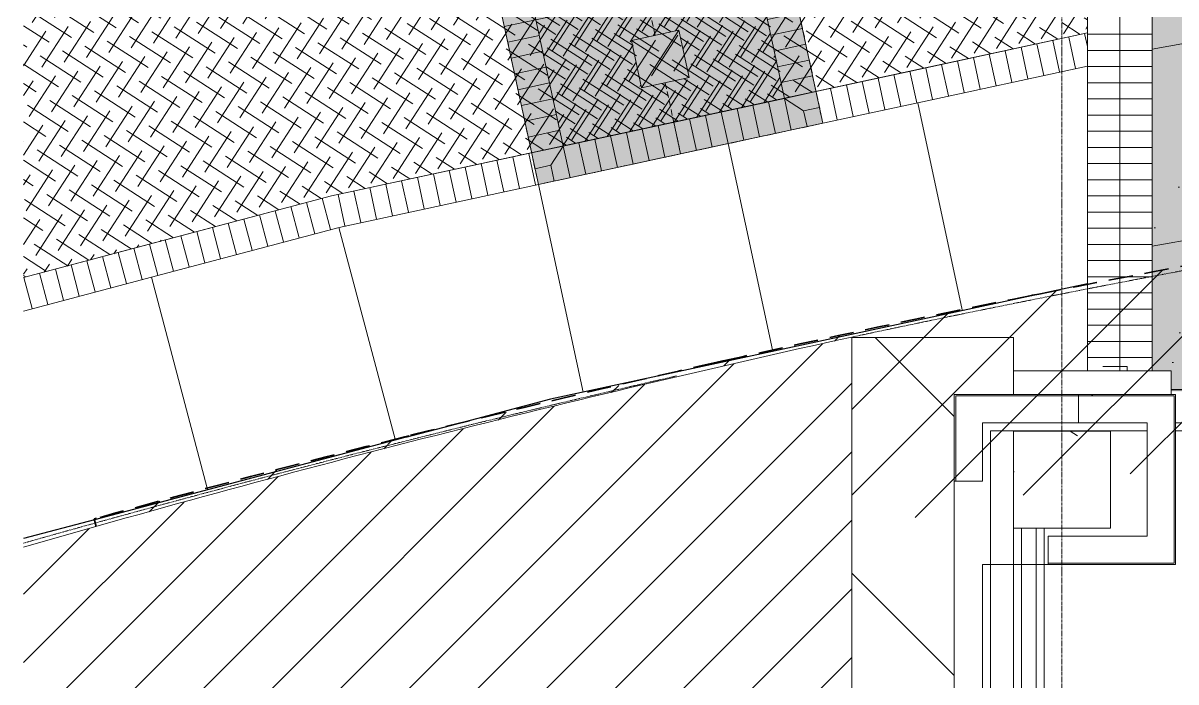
# Model space of a CAD drawing. Header units: inches. Extents: x 3268 to 7018, y 976 to 6708.
# Drawn here: x 3793.5 to 4078.7, y 5333.1 to 5496.2 of the extents above; entities that cross this region are included whole.
import ezdxf

# ---------------------------------------------------------------- set-up
doc = ezdxf.new("R2010")
doc.units = ezdxf.units.IN
doc.header["$MEASUREMENT"] = 0
for name, pattern in [('Double Dash 3_8_', [0.9999999999999999, 0.3749999999999999, -0.125, 0.125, -0.125, 0.125, -0.125]), ('Grid Line 1_2_', [0.8749999999999999, 0.4999999999999999, -0.125, 0.125, -0.125]), ('IMPORT-DASHED _2_', [8.999999999999996, 5.999999999999998, -2.999999999999999]), ('IMPORT-DASHED4', [2.25, 1.5, -0.7499999999999998])]:
    doc.linetypes.add(name, pattern=pattern)
for name, color, linetype, lineweight in [('A-DETL', 90, 'Continuous', 9), ('A-DETL-GENF', 92, 'Continuous', 9), ('A-FLOR', 192, 'Continuous', 9), ('A-FLOR-PATT', 8, 'Continuous', 15), ('A-WALL', 113, 'Continuous', 9), ('A-WALL-PATT', 111, 'Continuous', 15), ('C-BLDG', 3, 'Continuous', 25), ('C-ESMT-STBK', 4, 'IMPORT-DASHED _2_', 35), ('C-PROP-LINE', 91, 'Double Dash 3_8_', 9), ('L-MASK', 245, 'Continuous', 35), ('L-PVMT-BRCK-HATC', 252, 'Continuous', 15), ('L-PVMT-BRICK', 20, 'Continuous', 13), ('L-PVMT-CONC-HATC', 252, 'Continuous', 15), ('L-PVMT-CONC-HEAVY-HATC', 252, 'Continuous', 15), ('L-SITE-SWLK', 220, 'Continuous', 25), ('L-SITE-TREE-GRAT', 250, 'Continuous', 13), ('S-COLS', 52, 'Continuous', 9), ('S-GRID', 1, 'Continuous', 9), ('site_dwg', 8, 'Continuous', 9)]:
    doc.layers.add(name, color=color, linetype=linetype, lineweight=lineweight)
doc.layers.add('NPLT', color=200, linetype='Continuous', lineweight=13, plot=False)
pattern_1 = [(45, (0, 0), (-32.07012095393468, 32.07012095393468), []), (135, (0, 0), (-32.07012095393468, -32.07012095393468), [])]

# ---------------------------------------------------------------- blocks, each defined once
blk = doc.blocks.new('15_ FOUNDATION WALL HUNCH - 15_ FOUNDATION WALL HUNCH-3342959-Overall Retail Plan Opt 2')
at = {"layer": 'A-WALL', "color": 7}
for p, q in [((4077.500343047529, 5410.148582565588), (4038.500343047524, 5410.148582565588)), ((4077.500343047529, 5404.273582565586), (4077.500343047529, 5410.148582565588))]:
    blk.add_line(p, q, dxfattribs=at)
blk = doc.blocks.new('WSP_5 Points - Structure_2022_rvt-1-Overall Retail Plan Opt 2')
at = {"layer": 'S-COLS'}
h = blk.add_hatch(dxfattribs=at)
h.set_pattern_fill('FP_8', color=256, style=0, pattern_type=2)
h.set_pattern_definition([(49.99999999999999, (0, 0), (110.1714446362807, -9.63891797635685), [11.52, -126.72]), (355, (0, 0), (-21.31237393622492, 115.5371495156537), [9.216000000000001, -101.376]), (100.451, (9.181000000000001, -0.80323), (88.85991867697865, 105.897504039145), [9.79, -107.695]), (46.184, (0, 30.72), (163.9281911283317, -25.42496604507386), [17.28, -190.08]), (96.636, (13.661, 28.601), (143.5628771593347, 149.6257499721681), [14.686, -161.543]), (351.184, (0, 30.72), (143.5647285924248, 149.6237232332607), [13.824, -152.064]), (21, (15.36, 23.04), (91.68507647920484, -61.84256385372748), [11.52, -126.72]), (326, (15.36, 23.04), (37.37329933048201, 111.3835117876708), [9.216000000000001, -101.376]), (71.45100000000001, (23, 17.886), (129.0587647679424, 49.5399005406036), [9.79, -107.695]), (37.50000000000001, (0, 0), (1.867604689172044, 51.13223029288849), [5.069, -95.07799999999999, 5.069, -97.84299999999999, -101.76]), (37.50000000000001, (0, 0), (1.867604689172044, 51.13223029288849), [-203.059, 5.069, -96.691]), (7.499999999999999, (0, 0), (40.40721900969589, 60.58148342441334), [5.069, -53.606, 5.069, -92.774, -38.784]), (7.499999999999999, (0, 0), (40.40721900969589, 60.58148342441334), [-156.518, 5.069, -33.715]), (327.5, (-34.253, 0), (81.99472561414032, -3.464267954682455), [5.069, -33.331, 5.069, -114.739, -158.976]), (327.5, (-34.253, 0), (81.99472561414032, -3.464267954682455), [-158.208, 5.069, -153.907]), (317.5, (-49.613, 0), (89.57702895818312, 15.37635275430508), [5.069, -44.85100000000001, 5.069, -74.49600000000001, -112.896]), (317.5, (-49.613, 0), (89.57702895818312, 15.37635275430508), [-129.485, 5.069, -107.827])])
h.paths.add_polyline_path([(4038.500343047532, 5371.148582565592), (4062.500343047532, 5371.148582565592), (4062.500343047532, 5395.148582565592), (4038.500343047532, 5395.148582565592), (4038.500343047532, 5373.781538895045)])
at = {"layer": 'S-COLS', "color": 250, "lineweight": 13}
for p, q in [((4062.500343047529, 5395.148582565589), (4038.500343047529, 5395.148582565589)), ((4038.500343047529, 5395.148582565589), (4038.500343047529, 5378.823443398871)), ((4062.500343047529, 5383.644859717748), (4062.500343047529, 5395.148582565589)), ((4062.500343047529, 5371.148582565589), (4062.500343047529, 5383.644859717748)), ((4038.500343047529, 5378.823443398871), (4038.500343047529, 5371.148582565589)), ((4038.500343047529, 5371.148582565589), (4062.500343047529, 5371.148582565589))]:
    blk.add_line(p, q, dxfattribs=at)
at = {"layer": 'A-WALL', "lineweight": 9}
blk.add_blockref('15_ FOUNDATION WALL HUNCH - 15_ FOUNDATION WALL HUNCH-3342959-Overall Retail Plan Opt 2', (0, 0), dxfattribs=at)
blk = doc.blocks.new('site_dwg_b1-12649367-Overall Retail Plan Opt 2')
at = {"layer": 'L-PVMT-BRCK-HATC', "color": 53}
blk.add_line((0, -7.990953345783054), (0, 0), dxfattribs=at)
blk = doc.blocks.new('site_dwg_b1-V273-Overall Retail Plan Opt 2')
at = {"layer": 'L-PVMT-BRCK-HATC', "color": 53}
for p, q in [((0, -2.214666377225226), (0, 0)), ((0, -7.990953345783054), (0, -2.214666377225226))]:
    blk.add_line(p, q, dxfattribs=at)
blk = doc.blocks.new('site_dwg_b2-12649368-Overall Retail Plan Opt 2')
at = {"layer": 'L-PVMT-BRCK-HATC', "color": 53}
blk.add_line((0, 0), (0, 7.990953347180038), dxfattribs=at)
blk = doc.blocks.new('site_dwg_tree_grate_pvr-V278-Overall Retail Plan Opt 2')
at = {"layer": 'L-MASK', "lineweight": 15}
blk.add_hatch(color=10, dxfattribs=at).paths.add_polyline_path([(36.00000000000272, 3.41060513164848e-12), (36.00000000000272, 48.00000000000272), (-35.99999999999726, 48.00000000000272), (-35.99999999999726, 2.728484105318784e-12)])
at = {"layer": 'L-PVMT-BRCK-HATC'}
h = blk.add_hatch(dxfattribs=at)
h.set_pattern_fill('FP_230', color=53, style=0, pattern_type=2)
h.set_pattern_definition([(135, (-28, 40), (-5.654025822367634, 4.440892098500626e-16), [11.995, -3.998]), (225, (-30.827, 42.827), (-5.654025822367634, -4.440892098500626e-16), [11.995, -3.998])])
h.paths.add_polyline_path([(28.00000000186537, 8.00000000093405), (28.00000000186537, 39.9999999990714), (-28.00000000185991, 39.9999999990714), (-27.99999999627266, 8.00000000093405)])
h.paths.add_polyline_path([(6.000000000002728, 18.00000000000272), (-6.000000005585206, 18.00000000000272), (-5.999999999997271, 30.00000000000272), (6.000000000002728, 30.00000000000272)])
at = {"layer": 'L-PVMT-BRCK-HATC', "color": 53}
for p, q in [((-24, 40.00000000186264), (-24, 47.99999999999999)), ((-19.99999999813735, 40.00000000046565), (-19.99999999813735, 47.99999999999999)), ((-16.00000000186264, 40.00000000046565), (-16.00000000186264, 47.99999999999999)), ((-12, 40.00000000046565), (-12, 47.99999999999999)), ((-7.999999998137354, 39.99999999906867), (-7.999999998137354, 47.99999999999999)), ((-4.000000001862644, 40.00000000046565), (-4.000000001862644, 47.99999999999999)), ((0, 39.99999999906867), (0, 47.99999999999999)), ((4.000000001862644, 40.00000000046565), (4.000000001862644, 47.99999999999999)), ((7.999999998137354, 39.99999999906867), (7.999999998137354, 47.99999999999999)), ((12, 40.00000000186264), (12, 47.99999999999999)), ((15.99999999627471, 39.99999999906867), (15.99999999627471, 47.99999999999999)), ((20.00000000372529, 40.00000000186264), (20.00000000372529, 47.99999999999999)), ((24, 39.99999999906867), (24, 47.99999999999999)), ((31.99999999813735, 44.00000000093132), (28.00000000186264, 40.00000000186264)), ((-28.00000001303851, 36.00000000139698), (-36.00000001117586, 36.00000000139698)), ((28.00000000186264, 35.99999999999999), (35.99999999999999, 35.99999999999999)), ((-28.00000001303851, 31.99999999953434), (-36.00000001117586, 31.99999999953434)), ((27.99999999627471, 32.00000000093132), (35.99999999999999, 32.00000000093132)), ((-28.00000001303851, 28.00000000046566), (-36.00000001117586, 28.00000000046566)), ((28.00000000186264, 28.00000000046566), (35.99999999999999, 28.00000000046566)), ((-28.00000001303851, 24), (-36.00000001117586, 24)), ((27.99999999627471, 24), (35.99999999999999, 24)), ((-28.00000001303851, 20.00000000093132), (-36.00000001117586, 20.00000000093132)), ((28.00000000186264, 20.00000000093132), (35.99999999999999, 20.00000000093132)), ((-28.00000001303851, 16.00000000046566), (-36.00000001117586, 16.00000000046566)), ((27.99999999627471, 15.99999999906868), (35.99999999999999, 15.99999999906868)), ((-28.00000001303851, 12), (-36.0000000167638, 12)), ((28.00000000186264, 12.00000000139698), (35.99999999999999, 12.00000000139698)), ((-24, 8.00000000093132), (-24, 0)), ((-19.99999999813735, 8.00000000093132), (-19.99999999813735, 0)), ((-16.00000000186264, 8.00000000093132), (-16.00000000186264, 0)), ((-12, 8.00000000093132), (-12, 0)), ((-7.999999998137354, 8.00000000093132), (-7.999999998137354, 0)), ((-4.000000001862644, 8.00000000093132), (-4.000000001862644, 0)), ((0, 8.00000000093132), (0, 0)), ((4.000000001862644, 8.00000000093132), (4.000000001862644, 0)), ((7.999999998137354, 8.00000000093132), (7.999999998137354, 0)), ((12, 8.00000000093132), (12, 0)), ((16.00000000186264, 8.00000000093132), (16.00000000186264, 0)), ((20.00000000372529, 8.00000000093132), (20.00000000372529, 0)), ((24, 7.999999999534338), (24, 0)), ((31.99999999254942, 3.999999987892806), (27.99999999068677, 7.999999991152435))]:
    blk.add_line(p, q, dxfattribs=at)
at = {"layer": 'L-PVMT-BRCK-HATC', "color": 53, "flags": 128}
for points in [[(-36.00000001117586, 44.00000000093132), (-32.00000001490115, 44.00000000093132), (-32.00000001490115, 47.99999999999999)], [(35.99999999999999, 40.00000000046565), (28.00000000186264, 40.00000000046565), (28.00000000186264, 48.00000000139698)], [(31.99999999813735, 47.99999999999999), (31.99999999813735, 44.00000000093132), (35.99999999999999, 44.00000000093132)], [(-32.00000001490115, 43.99999999953433), (-28.00000001303851, 40.00000000046565), (-36.00000001117586, 40.00000000046565)], [(35.99999999999999, 7.999999999534338), (28.00000000186264, 7.999999999534338), (28.00000000186264, 39.99999999906867), (-28.00000000186264, 39.99999999906867), (-28.00000000186264, 8.00000000093132), (28.00000000186264, 8.00000000093132), (28.00000000186264, 0)], [(-32.00000000372528, 3.999999987892806), (-28.00000001303851, 8.00000000093132), (-36.00000001117586, 8.00000000093132)], [(-36.00000000558793, 3.999999987892806), (-32.00000000372528, 3.999999987892806), (-32.00000000372528, 0)], [(35.99999998882412, 3.999999985098838), (31.99999999254942, 3.999999985098838), (31.99999999254942, -1.257285475730896e-08)]]:
    blk.add_lwpolyline(points, dxfattribs=at)
for points in [[(-28.00000001303851, 47.99999999999999), (-28.00000001303851, 39.99999999906867)], [(-28.00000000745058, 0), (-28.00000000745058, 8.00000000093132)]]:
    blk.add_lwpolyline(points, close=True, dxfattribs=at)
at = {"layer": 'L-SITE-TREE-GRAT', "color": 253, "linetype": 'IMPORT-DASHED4'}
for p, q in [((0, 30), (0, 47.99999999860301)), ((0, 18), (0, 0))]:
    blk.add_line(p, q, dxfattribs=at)
at = {"layer": 'L-SITE-TREE-GRAT', "color": 253, "linetype": 'IMPORT-DASHED4', "flags": 128}
blk.add_lwpolyline([(35.99999999999999, 0), (35.99999999999999, 47.99999999999999), (-35.99999999999999, 47.99999999999999), (-35.99999999999999, 0)], close=True, dxfattribs=at)
at = {"layer": 'L-SITE-TREE-GRAT', "color": 253, "flags": 128}
for points in [[(-35.99999999999999, 47.99999999999999), (35.99999999999999, 47.99999999999999), (35.99999999999999, 0), (-35.99999999999999, 0)], [(-6.000000005587935, 18), (5.999999999999999, 18), (5.999999999999999, 30), (-5.999999999999999, 30)]]:
    blk.add_lwpolyline(points, close=True, dxfattribs=at)
at = {"layer": 'NPLT', "color": 253}
for p, q in [((5.999999999999999, 30), (-6.000000005587935, 18)), ((-5.999999999999999, 30), (5.999999999999999, 18))]:
    blk.add_line(p, q, dxfattribs=at)
blk = doc.blocks.new('site_dwg-12440225-Overall Retail Plan Opt 2')
at = {"layer": 'C-ESMT-STBK'}
h = blk.add_hatch(dxfattribs=at)
h.set_pattern_fill('FP_236', color=43, style=0, pattern_type=2)
h.set_pattern_definition([(41.19300000000002, (24349227.445, 9821790.73), (-9.878962955707756, 11.2874306606842), [])])
h.paths.add_polyline_path([(24340754.41764874, 9814238.256800799), (24341007.28369483, 9818038.207201697), (24340597.61508091, 9818336.289935663), (24339080.54507963, 9818175.041572), (24339041.04656363, 9818170.586227996), (24338991.68861391, 9818164.27902802), (24338951.70183868, 9818158.637384389), (24338912.96937073, 9818152.689061128), (24338874.36010189, 9818146.280125272), (24338835.87236292, 9818139.411975248), (24338797.50579851, 9818132.085986648), (24338766.50818425, 9818125.853604812), (24338766.89231019, 9818124.002092425), (24338807.18576453, 9818132.259389622), (24338846.06993594, 9818139.731584428), (24338885.04424, 9818146.727429258), (24338924.10287013, 9818153.245822722), (24338956.51865115, 9818158.316607647), (24338953.32382087, 9818110.342748318), (24338969.07279708, 9818112.710400388), (24339007.86497075, 9818118.055290567), (24339046.71994471, 9818122.92269113), (24339092.45343486, 9818128.037917001), (24340292.99008468, 9818255.650188034), (24340584.31472673, 9818286.605874758), (24340934.68922023, 9818031.666679043), (24340687.3560084, 9814314.861073798), (24339595.34670922, 9814726.863514047), (24339587.50957331, 9814715.68687136), (24338715.45843181, 9815327.180653278), (24338691.60180446, 9815293.158049863), (24339013.48739237, 9815068.288049085), (24339549.36884944, 9814692.907733086), (24340725.61240819, 9814249.124683892)])
h.paths.add_polyline_path([(24338722.46981283, 9815337.179779818), (24338763.80719084, 9815396.132170605), (24338658.92817304, 9815468.79891386), (24338617.74228099, 9815409.741564125), (24338722.19139668, 9815337.372683933)])
at = {"layer": 'L-PVMT-BRCK-HATC'}
h = blk.add_hatch(dxfattribs=at)
h.set_pattern_fill('FP_234', color=53, style=0, pattern_type=2)
h.set_pattern_definition([(143.355, (24338812.983, 9818289.578), (-5.594018296003945, -0.8215639378484982), [11.995, -3.998]), (233.355, (24338809.775, 9818291.964), (-5.594018296003944, -0.8215639378484996), [11.995, -3.998])])
h.paths.add_polyline_path([(24338753.01753314, 9818186.64865613), (24338830.4394447, 9818201.760659007), (24339019.70459799, 9818229.556427239), (24339026.04170337, 9818324.794436928), (24339026.08714693, 9818329.025291283), (24339025.66195622, 9818333.234971387), (24339024.77140259, 9818337.37128713), (24339023.42652681, 9818341.382957958), (24339021.64400217, 9818345.220248617), (24339019.44592777, 9818348.835585754), (24339016.85955453, 9818352.184147717), (24339013.91694741, 9818355.224420236), (24339010.65458777, 9818357.918711105), (24339007.11292118, 9818360.233617472), (24339003.33585595, 9818362.14043996), (24338999.37021879, 9818363.615538465), (24338995.26517424, 9818364.64062525), (24338991.07161516, 9818365.202991651), (24338986.8415318, 9818365.295665659), (24338982.62736722, 9818364.91749833), (24338847.56003259, 9818345.166913098), (24338762.47131405, 9818328.607482392), (24338759.76726236, 9818288.00319838)])
at = {"layer": 'L-PVMT-CONC-HEAVY-HATC'}
blk.add_hatch(color=10, dxfattribs=at).paths.add_polyline_path([(24339034.45294164, 9818139.686215965), (24339172.51037362, 9818130.673242142), (24339331.04890025, 9818149.086009609), (24339345.46750562, 9818365.777893864), (24339339.36727888, 9818365.12059131), (24339340.1101285, 9818375.635033764), (24339340.68639733, 9818380.845832286), (24339341.71533098, 9818385.986435609), (24339343.18907398, 9818391.01759736), (24339345.09637491, 9818395.900906703), (24339347.42267232, 9818400.599081598), (24339350.1502059, 9818405.076253429), (24339353.25815204, 9818409.298240844), (24339356.72278289, 9818413.232810723), (24339360.5176474, 9818416.849924253), (24339364.61377338, 9818420.121966276), (24339368.97988858, 9818423.023956105), (24339373.58265955, 9818425.533738254), (24339378.38694603, 9818427.632151574), (24339383.35606927, 9818429.303175554), (24339388.4520921, 9818430.534052612), (24339393.63610848, 9818431.315385519), (24338984.77940026, 9818387.223986715), (24338990.14131678, 9818387.283494664), (24338995.48713307, 9818386.86404498), (24339000.77415138, 9818385.968987856), (24339005.96014358, 9818384.605472244), (24339011.00368844, 9818382.784388727), (24339015.86450249, 9818380.520282542), (24339020.50376172, 9818377.831237419), (24339024.88441175, 9818374.738731122), (24339028.97146374, 9818371.267463923), (24339033.96347858, 9818365.94696753), (24339036.13680395, 9818363.302352518), (24339039.15786163, 9818358.87212674), (24339041.77131728, 9818354.189868791), (24339043.95629686, 9818349.292976497), (24339045.69534865, 9818344.220562007), (24339046.97458262, 9818339.013139382), (24339047.78378134, 9818333.71230102), (24339041.81936661, 9818333.059651455), (24339042.11469525, 9818328.399948092), (24339042.00640034, 9818323.732151328), (24339030.11978149, 9818145.09255933), (24339034.79225626, 9818144.78139479)])
h = blk.add_hatch(dxfattribs=at)
h.set_pattern_fill('FP_232', color=53, style=0, pattern_type=2)
h.set_pattern_definition([(46.19300000000002, (24338979.444, 9818120.447999999), (85.38150387086083, -13.22859292404817), [9, -99]), (351.193, (24338979.444, 9818120.447999999), (-10.62064755994405, 91.1690023275864), [7.2, -79.2]), (96.64499999999998, (24338986.559, 9818119.345), (74.76002862683923, 77.94162647593505), [7.649, -84.137]), (42.377, (24338981.038, 9818144.395), (126.4677473930227, -28.32172327621674), [13.5, -148.5]), (92.82899999999998, (24338991.577, 9818142.035), (119.6727138729239, 109.1905555040787), [11.473, -126.206]), (347.377, (24338981.038, 9818144.395), (119.6733132406946, 109.1893990641701), [10.8, -118.8]), (17.193, (24338992.613, 9818137.611), (68.2629967987523, -52.9637625367905), [8.999999999999998, -98.99999999999999]), (322.193, (24338992.613, 9818137.611), (34.91058173816557, 84.88719822625117), [7.2, -79.2]), (67.645, (24338998.301, 9818133.197999999), (103.1734446765189, 31.9249014341673), [7.649, -84.137]), (33.693, (24338979.444, 9818120.447999999), (4.108293375730504, 39.76222978580211), [0, -78.24, 0, -80.4, -79.5]), (33.693, (24338979.444, 9818120.447999999), (4.108293375730504, 39.76222978580211), [-158.64, 0, -79.5]), (3.693000000000001, (24338979.444, 9818120.447999999), (34.64115858913199, 45.12896102950528), [0, -45.84, 0, -76.44, -30.3]), (3.693000000000001, (24338979.444, 9818120.447999999), (34.64115858913199, 45.12896102950528), [-122.28, 0, -30.3]), (323.693, (24338952.743, 9818122.224), (63.73779343064437, -6.953958986973344), [0, -30, 0, -93.6, -124.2]), (323.693, (24338952.743, 9818122.224), (63.73779343064437, -6.953958986973344), [-123.6, 0, -124.2]), (313.693, (24338940.77, 9818123.021), (70.62563902423778, 7.339412062151933), [0, -39, 0, -62.16, -88.2]), (313.693, (24338940.77, 9818123.021), (70.62563902423778, 7.339412062151933), [-101.16, 0, -88.2])])
h.paths.add_polyline_path([(24339034.45294164, 9818139.686215965), (24339172.51037362, 9818130.673242142), (24339331.04890025, 9818149.086009609), (24339345.46750562, 9818365.777893864), (24339339.36727888, 9818365.12059131), (24339340.1101285, 9818375.635033764), (24339340.68639733, 9818380.845832286), (24339341.71533098, 9818385.986435609), (24339343.18907398, 9818391.01759736), (24339345.09637491, 9818395.900906703), (24339347.42267232, 9818400.599081598), (24339350.1502059, 9818405.076253429), (24339353.25815204, 9818409.298240844), (24339356.72278289, 9818413.232810723), (24339360.5176474, 9818416.849924253), (24339364.61377338, 9818420.121966276), (24339368.97988858, 9818423.023956105), (24339373.58265955, 9818425.533738254), (24339378.38694603, 9818427.632151574), (24339383.35606927, 9818429.303175554), (24339388.4520921, 9818430.534052612), (24339393.63610848, 9818431.315385519), (24338984.77940026, 9818387.223986715), (24338990.14131678, 9818387.283494664), (24338995.48713307, 9818386.86404498), (24339000.77415138, 9818385.968987856), (24339005.96014358, 9818384.605472244), (24339011.00368844, 9818382.784388727), (24339015.86450249, 9818380.520282542), (24339020.50376172, 9818377.831237419), (24339024.88441175, 9818374.738731122), (24339028.97146374, 9818371.267463923), (24339033.96347858, 9818365.94696753), (24339036.13680395, 9818363.302352518), (24339039.15786163, 9818358.87212674), (24339041.77131728, 9818354.189868791), (24339043.95629686, 9818349.292976497), (24339045.69534865, 9818344.220562007), (24339046.97458262, 9818339.013139382), (24339047.78378134, 9818333.71230102), (24339041.81936661, 9818333.059651455), (24339042.11469525, 9818328.399948092), (24339042.00640034, 9818323.732151328), (24339030.11978149, 9818145.09255933), (24339034.79225626, 9818144.78139479)])
at = {"layer": 'C-BLDG', "color": 213, "flags": 128}
blk.add_lwpolyline([(24339139.62198102, 9818133.058265993), (24339035.79200075, 9818139.967078067), (24339034.4774707, 9818140.054546457)], dxfattribs=at)
at = {"layer": 'C-ESMT-STBK', "color": 43}
for p, q in [((24339001.60901605, 9818165.649362287), (24339001.8574529, 9818165.682026403)), ((24339001.8574529, 9818165.682026403), (24339003.42220771, 9818165.88730777)), ((24338922.92056094, 9818154.314204529), (24338924.3459786, 9818154.537139878)), ((24338844.5394561, 9818141.047883477), (24338845.56802515, 9818141.234841384)), ((24338766.49943772, 9818125.855948966), (24338767.13633242, 9818125.988016143)), ((24338766.8843884, 9818124.00046132), (24338766.49943772, 9818125.855948966))]:
    blk.add_line(p, q, dxfattribs=at)
for radius, start, end in [(3231.96000062691, 96.08315008819359, 97.46000465369504), (3231.960000628221, 97.49249051664673, 98.87626111209914), (3231.960000628322, 98.90183792932119, 100.2926330549831), (3231.96000062718, 100.3111661678943, 101.7091247153732)]:
    blk.add_arc((24339423.04076718, 9814961.283477308), radius, start, end, dxfattribs=at)
at = {"layer": 'L-PVMT-BRCK-HATC', "color": 53}
blk.add_line((24339019.4802886, 9818226.185364654), (24339019.00039763, 9818229.453007303), dxfattribs=at)
at = {"layer": 'L-PVMT-BRCK-HATC', "color": 53, "flags": 128}
blk.add_lwpolyline([(24338753.01753314, 9818186.64865613), (24338830.4394447, 9818201.760659007), (24339019.70459799, 9818229.556427239), (24339025.26914026, 9818313.047612727), (24339026.04170337, 9818324.794436928)], dxfattribs=at)
at = {"layer": 'L-PVMT-BRICK', "color": 253}
for p, q in [((24339015.56836737, 9818167.394549454), (24339026.04170337, 9818324.79443693)), ((24339023.65345104, 9818168.407375786), (24339034.02405185, 9818324.263294125)), ((24339031.73853472, 9818169.42020212), (24339042.00640034, 9818323.732151322)), ((24339022.13746238, 9818145.62414372), (24339023.65345104, 9818168.407375786)), ((24339030.11978149, 9818145.09255933), (24339031.73853472, 9818169.42020212)), ((24339014.15514328, 9818146.15572811), (24339015.56836737, 9818167.394549454))]:
    blk.add_line(p, q, dxfattribs=at)
at = {"layer": 'L-PVMT-BRICK', "color": 253, "flags": 128}
blk.add_lwpolyline([(24338752.46481857, 9818178.349044364), (24338784.61874407, 9818184.62517737), (24338831.79444015, 9818193.833413651), (24338881.67874545, 9818201.159498587), (24338929.16954605, 9818208.134069784), (24338976.65989994, 9818215.108575378), (24339019.15854445, 9818221.34999094)], dxfattribs=at)
at = {"layer": 'L-PVMT-CONC-HATC', "color": 53}
for p, q in [((24338984.27482245, 9818163.257535864), (24338976.65989994, 9818215.108575378)), ((24339032.16462232, 9818175.823714778), (24339335.08828874, 9818209.792487986)), ((24338936.75978298, 9818156.451117678), (24338929.16954604, 9818208.134069784)), ((24338889.31751672, 9818149.146069627), (24338881.67874544, 9818201.159498587)), ((24338842.08922897, 9818140.601133019), (24338831.70147143, 9818193.819760123)), ((24338794.9460148, 9818131.57131641), (24338784.62092357, 9818184.625602787)), ((24338984.3073266, 9818163.036210734), (24338984.27482245, 9818163.257535864)), ((24338795.02028131, 9818131.189706558), (24338794.9460148, 9818131.57131641))]:
    blk.add_line(p, q, dxfattribs=at)
at = {"layer": 'L-PVMT-CONC-HATC', "color": 53, "flags": 128}
blk.add_lwpolyline([(24339338.32637201, 9818258.456442025), (24339035.40270558, 9818224.487668816)], close=True, dxfattribs=at)
blk.add_lwpolyline([(24339019.70459798, 9818229.556427239), (24338975.49166453, 9818223.063248597), (24338928.00131064, 9818216.088743003), (24338880.51051004, 9818209.114171809), (24338830.4394447, 9818201.760659007), (24338783.07848154, 9818192.516260397), (24338753.01753314, 9818186.64865613)], dxfattribs=at)
at = {"layer": 'L-SITE-SWLK', "color": 213}
for p, q in [((24339001.61611567, 9818165.567235095), (24338907.91635567, 9818151.865735007)), ((24339005.40975104, 9818166.121969657), (24339001.67874895, 9818165.576393815)), ((24339015.58267227, 9818167.609532498), (24339005.40975104, 9818166.121969657)), ((24338855.95266883, 9818143.047984207), (24338844.74618733, 9818140.867049329)), ((24338844.57801978, 9818140.83432162), (24338766.55060831, 9818125.649118034)), ((24338766.55060831, 9818125.649118034), (24338748.72421861, 9818122.1798583))]:
    blk.add_line(p, q, dxfattribs=at)
at = {"layer": 'L-SITE-SWLK', "color": 213, "flags": 128}
blk.add_lwpolyline([(24338907.91635567, 9818151.865735007), (24338881.15046098, 9818147.951819878), (24338855.95266883, 9818143.047984207)], dxfattribs=at)
for name, p, rotation in [('site_dwg_tree_grate_pvr-V278-Overall Retail Plan Opt 2', (24338910.32214518, 9818253.880992036), 188.3548204939071), ('site_dwg_b1-12649367-Overall Retail Plan Opt 2', (24339011.04572441, 9818228.284771897), 8.354820493887617), ('site_dwg_b1-12649367-Overall Retail Plan Opt 2', (24339015.02306102, 9818228.868889602), 8.354820493887617), ('site_dwg_b2-12649368-Overall Retail Plan Opt 2', (24339027.6654626, 9818228.702411484), 86.19316961184937), ('site_dwg_b1-12649367-Overall Retail Plan Opt 2', (24339027.6654626, 9818228.702411484), 86.19316961184937), ('site_dwg_b1-12649367-Overall Retail Plan Opt 2', (24338991.15904136, 9818225.364183383), 8.354820493887617), ('site_dwg_b1-12649367-Overall Retail Plan Opt 2', (24338995.13637797, 9818225.948301086), 8.354820493887617), ('site_dwg_b1-12649367-Overall Retail Plan Opt 2', (24338999.11371458, 9818226.532418787), 8.354820493887617), ('site_dwg_b1-12649367-Overall Retail Plan Opt 2', (24339003.09105119, 9818227.116536492), 8.354820493887617), ('site_dwg_b1-12649367-Overall Retail Plan Opt 2', (24339007.0683878, 9818227.700654196), 8.354820493887617), ('site_dwg_b1-12649367-Overall Retail Plan Opt 2', (24338975.24969492, 9818223.02771257), 8.35482049559243), ('site_dwg_b1-12649367-Overall Retail Plan Opt 2', (24338979.22703153, 9818223.611830274), 8.354820493887617), ('site_dwg_b1-12649367-Overall Retail Plan Opt 2', (24338983.20436814, 9818224.195947977), 8.354820493887617), ('site_dwg_b1-12649367-Overall Retail Plan Opt 2', (24338987.18170475, 9818224.78006568), 8.354820493887617), ('site_dwg_b2-12649368-Overall Retail Plan Opt 2', (24339027.3998912, 9818224.711237242), 86.19316961184937), ('site_dwg_b1-12649367-Overall Retail Plan Opt 2', (24339027.3998912, 9818224.711237242), 86.19316961184937), ('site_dwg_b1-12649367-Overall Retail Plan Opt 2', (24338955.36301187, 9818220.107124055), 8.35482049559243), ('site_dwg_b1-12649367-Overall Retail Plan Opt 2', (24338959.34034847, 9818220.69124176), 8.35482049559243), ('site_dwg_b1-12649367-Overall Retail Plan Opt 2', (24338963.31768509, 9818221.275359461), 8.35482049559243), ('site_dwg_b1-12649367-Overall Retail Plan Opt 2', (24338967.2950217, 9818221.859477164), 8.35482049559243), ('site_dwg_b1-12649367-Overall Retail Plan Opt 2', (24338971.27235831, 9818222.443594867), 8.35482049559243), ('site_dwg_b2-12649368-Overall Retail Plan Opt 2', (24339027.1343198, 9818220.720062999), 86.19316961184937), ('site_dwg_b1-12649367-Overall Retail Plan Opt 2', (24339027.1343198, 9818220.720062999), 86.19316961184937), ('site_dwg_b2-12649368-Overall Retail Plan Opt 2', (24339026.8687484, 9818216.728888758), 86.19316961184937), ('site_dwg_b1-12649367-Overall Retail Plan Opt 2', (24339026.8687484, 9818216.728888758), 86.19316961184937), ('site_dwg_b2-12649368-Overall Retail Plan Opt 2', (24339026.60317699, 9818212.737714514), 86.19316961184937), ('site_dwg_b1-12649367-Overall Retail Plan Opt 2', (24339026.60317699, 9818212.737714514), 86.19316961184937), ('site_dwg_b1-12649367-Overall Retail Plan Opt 2', (24338875.81627967, 9818208.424769996), 8.354820493715525), ('site_dwg_b1-12649367-Overall Retail Plan Opt 2', (24338879.79361628, 9818209.008887699), 8.354820493715525), ('site_dwg_b2-12649368-Overall Retail Plan Opt 2', (24339026.33760559, 9818208.746540273), 86.19316961184937), ('site_dwg_b1-12649367-Overall Retail Plan Opt 2', (24339026.33760559, 9818208.746540273), 86.19316961184937), ('site_dwg_b1-12649367-Overall Retail Plan Opt 2', (24338855.92959662, 9818205.50418148), 8.354820493715525), ('site_dwg_b1-12649367-Overall Retail Plan Opt 2', (24338859.90693323, 9818206.088299185), 8.354820493715525), ('site_dwg_b1-12649367-Overall Retail Plan Opt 2', (24338863.88426984, 9818206.672416888), 8.354820493715525), ('site_dwg_b1-12649367-Overall Retail Plan Opt 2', (24338867.86160645, 9818207.25653459), 8.354820493715525), ('site_dwg_b1-12649367-Overall Retail Plan Opt 2', (24338871.83894306, 9818207.840652294), 8.354820493715525), ('site_dwg_b1-12649367-Overall Retail Plan Opt 2', (24338836.04291357, 9818202.583592966), 8.354820493715525), ('site_dwg_b1-12649367-Overall Retail Plan Opt 2', (24338840.02025018, 9818203.16771067), 8.354820493715525), ('site_dwg_b1-12649367-Overall Retail Plan Opt 2', (24338843.99758679, 9818203.751828372), 8.354820493715525), ('site_dwg_b1-12649367-Overall Retail Plan Opt 2', (24338847.9749234, 9818204.335946076), 8.354820493715525), ('site_dwg_b1-12649367-Overall Retail Plan Opt 2', (24338851.95226001, 9818204.920063779), 8.354820493715525), ('site_dwg_b2-12649368-Overall Retail Plan Opt 2', (24339026.07203419, 9818204.755366031), 86.19316961184937), ('site_dwg_b1-12649367-Overall Retail Plan Opt 2', (24339026.07203419, 9818204.755366031), 86.19316961184937), ('site_dwg_b1-12649367-Overall Retail Plan Opt 2', (24338820.21595301, 9818199.765133027), 11.04471027255161), ('site_dwg_b1-12649367-Overall Retail Plan Opt 2', (24338824.16149452, 9818200.535264293), 11.04471027255161), ('site_dwg_b1-12649367-Overall Retail Plan Opt 2', (24338828.10703604, 9818201.305395558), 11.04471027255161), ('site_dwg_b1-12649367-Overall Retail Plan Opt 2', (24338832.06557696, 9818201.999475263), 8.354820493715525), ('site_dwg_b2-12649368-Overall Retail Plan Opt 2', (24339025.80646279, 9818200.76419179), 86.19316961184937), ('site_dwg_b1-12649367-Overall Retail Plan Opt 2', (24339025.80646279, 9818200.76419179), 86.19316961184937), ('site_dwg_b1-12649367-Overall Retail Plan Opt 2', (24338808.37932847, 9818197.454739233), 11.04471027255161), ('site_dwg_b1-12649367-Overall Retail Plan Opt 2', (24338812.32486998, 9818198.224870497), 11.04471027255161), ('site_dwg_b1-12649367-Overall Retail Plan Opt 2', (24338816.27041149, 9818198.995001761), 11.04471027255161), ('site_dwg_b2-12649368-Overall Retail Plan Opt 2', (24339025.54089139, 9818196.773017546), 86.19316961184937), ('site_dwg_b1-12649367-Overall Retail Plan Opt 2', (24338792.59716241, 9818194.374214172), 11.04471027255161), ('site_dwg_b1-12649367-Overall Retail Plan Opt 2', (24338796.54270393, 9818195.144345436), 11.04471027255161), ('site_dwg_b1-12649367-Overall Retail Plan Opt 2', (24338800.48824544, 9818195.914476702), 11.04471027255161), ('site_dwg_b1-12649367-Overall Retail Plan Opt 2', (24338804.43378695, 9818196.684607968), 11.04471027255161), ('site_dwg_b1-12649367-Overall Retail Plan Opt 2', (24339025.54089139, 9818196.773017546), 86.19316961184937), ('site_dwg_b1-12649367-Overall Retail Plan Opt 2', (24338776.81499636, 9818191.293689111), 11.0447102711917), ('site_dwg_b1-12649367-Overall Retail Plan Opt 2', (24338780.76053787, 9818192.063820375), 11.0447102711917), ('site_dwg_b1-12649367-Overall Retail Plan Opt 2', (24338784.70607939, 9818192.83395164), 11.04471027255161), ('site_dwg_b1-12649367-Overall Retail Plan Opt 2', (24338788.6516209, 9818193.604082907), 11.04471027255161), ('site_dwg_b2-12649368-Overall Retail Plan Opt 2', (24339025.27531998, 9818192.781843305), 86.19316961184937), ('site_dwg_b1-12649367-Overall Retail Plan Opt 2', (24339025.27531998, 9818192.781843305), 86.19316961184937), ('site_dwg_b1-12649367-Overall Retail Plan Opt 2', (24338764.97837182, 9818188.983295314), 11.0447102711917), ('site_dwg_b1-12649367-Overall Retail Plan Opt 2', (24338768.92391333, 9818189.75342658), 11.0447102711917), ('site_dwg_b1-12649367-Overall Retail Plan Opt 2', (24338772.86945485, 9818190.523557846), 11.0447102711917), ('site_dwg_b2-12649368-Overall Retail Plan Opt 2', (24339025.00974858, 9818188.790669063), 86.19316961184937), ('site_dwg_b1-12649367-Overall Retail Plan Opt 2', (24339025.00974858, 9818188.790669063), 86.19316961184937), ('site_dwg_b1-12649367-Overall Retail Plan Opt 2', (24338753.14174728, 9818186.67290152), 11.0447102711917), ('site_dwg_b1-12649367-Overall Retail Plan Opt 2', (24338757.08728879, 9818187.443032784), 11.0447102711917), ('site_dwg_b1-12649367-Overall Retail Plan Opt 2', (24338761.03283031, 9818188.21316405), 11.0447102711917), ('site_dwg_b2-12649368-Overall Retail Plan Opt 2', (24339024.74417718, 9818184.799494822), 86.19316961184937), ('site_dwg_b1-12649367-Overall Retail Plan Opt 2', (24339024.74417718, 9818184.799494822), 86.19316961184937), ('site_dwg_b2-12649368-Overall Retail Plan Opt 2', (24339024.47860577, 9818180.808320578), 86.19316961184937), ('site_dwg_b1-12649367-Overall Retail Plan Opt 2', (24339024.47860577, 9818180.808320578), 86.19316961184937), ('site_dwg_b2-12649368-Overall Retail Plan Opt 2', (24339024.21303437, 9818176.817146337), 86.19316961184937), ('site_dwg_b1-12649367-Overall Retail Plan Opt 2', (24339024.21303437, 9818176.817146337), 86.19316961184937), ('site_dwg_b2-12649368-Overall Retail Plan Opt 2', (24339023.94746297, 9818172.825972095), 86.19316961184937), ('site_dwg_b1-12649367-Overall Retail Plan Opt 2', (24339023.94746297, 9818172.825972095), 86.19316961184937), ('site_dwg_b2-12649368-Overall Retail Plan Opt 2', (24339023.68189157, 9818168.834797854), 86.19316961184937), ('site_dwg_b1-V273-Overall Retail Plan Opt 2', (24339023.68189157, 9818168.834797854), 86.19316961184937), ('site_dwg_b2-12649368-Overall Retail Plan Opt 2', (24339023.41632016, 9818164.84362361), 86.19316961184937), ('site_dwg_b1-12649367-Overall Retail Plan Opt 2', (24339023.41632016, 9818164.84362361), 86.19316961184937), ('site_dwg_b2-12649368-Overall Retail Plan Opt 2', (24339023.15074876, 9818160.852449369), 86.19316961184937), ('site_dwg_b1-12649367-Overall Retail Plan Opt 2', (24339023.15074876, 9818160.852449369), 86.19316961184937), ('site_dwg_b2-12649368-Overall Retail Plan Opt 2', (24339022.88517736, 9818156.861275127), 86.19316961184937), ('site_dwg_b1-12649367-Overall Retail Plan Opt 2', (24339022.88517736, 9818156.861275127), 86.19316961184937), ('site_dwg_b2-12649368-Overall Retail Plan Opt 2', (24339022.61960596, 9818152.870100886), 86.19316961184937), ('site_dwg_b1-12649367-Overall Retail Plan Opt 2', (24339022.61960596, 9818152.870100886), 86.19316961184937), ('site_dwg_b2-12649368-Overall Retail Plan Opt 2', (24339022.35403456, 9818148.878926642), 86.19316961184937), ('site_dwg_b1-12649367-Overall Retail Plan Opt 2', (24339022.35403456, 9818148.878926642), 86.19316961184937)]:
    blk.add_blockref(name, p, dxfattribs=dict(rotation=rotation))
blk = doc.blocks.new('Family - ___-10568875-Overall Retail Plan Opt 2')
at = {"layer": 'C-PROP-LINE'}
for start, end in [(99.8742524445549, 102.1026731479487), (102.88902624043, 105.8477196535335)]:
    blk.add_arc((4676.061528521601, 2258.314103632324), 3231.959999999945, start, end, dxfattribs=at)

msp = doc.modelspace()

# ---------------------------------------------------------------- block references
at = {"lineweight": 5}
msp.add_blockref('WSP_5 Points - Structure_2022_rvt-1-Overall Retail Plan Opt 2', (0, 0), dxfattribs=at)

# ---------------------------------------------------------------- next in the draw order: hatches: boundary and pattern name
at = {"layer": 'A-DETL-GENF'}
h = msp.add_hatch(dxfattribs=at)
h.set_pattern_fill('FP_268', style=0, pattern_type=2)
h.set_pattern_definition([(45, (0, 0), (-8.485281374238571, 8.485281374238571), [])])
h.paths.add_polyline_path([(3814.931995599519, 2606.695681436462), (3953.681472603264, 2836.871688406369), (3953.681472603264, 2942.590132728227), (4023.875343040729, 2942.590132728227), (4023.875343040729, 3255.391797762908), (3930.500343040708, 3255.391797762908), (3930.500343040708, 3327.39179776291), (3822.500343040708, 3327.39179776291), (3822.500343040708, 4446.391797776561), (4023.875343040729, 4446.391797776561), (4023.875343040729, 5143.148582575832), (3998.500343040712, 5143.148582575832), (3998.500343040711, 5418.452752743046), (3958.742376340589, 5409.467125826132), (3923.095517704328, 5400.983597091372), (3885.555369724319, 5391.573191310904), (3848.13057842399, 5381.71401064308), (3810.826508491975, 5371.40746836056), (3793.566376340589, 5366.415583471703), (3793.566376340589, 2619.57481917572)])
h = msp.add_hatch(dxfattribs=at)
h.set_pattern_fill('FP_1', color=254, style=0, pattern_type=2)
h.set_pattern_definition([(0, (0, 0), (122.88, 30.72), [5.069, -87.09100000000001, 5.069, -87.09100000000001, -491.52]), (0, (0, 0), (122.88, 30.72), [-184.32, 5.069, -179.251, 5.069, -87.09100000000001, -215.04]), (0, (0, 0), (122.88, 30.72), [-460.8, 5.069, -56.371, 5.069, -148.531]), (120, (46.08, 15.36), (-88.04430040425792, 91.05720161703184), [5.068999999999999, -87.091, 5.068999999999999, -87.091, -491.5199999999999]), (120, (46.08, 15.36), (-88.04430040425792, 91.05720161703184), [-184.32, 5.068999999999999, -179.2509999999999, 5.068999999999999, -87.091, -215.04]), (120, (46.08, 15.36), (-88.04430040425792, 91.05720161703184), [-460.8, 5.068999999999999, -56.371, 5.068999999999999, -148.531]), (240, (61.44, 76.8), (-34.83569959574201, -121.7772016170318), [5.069, -87.09100000000001, 5.069, -87.09100000000001, -491.52]), (240, (61.44, 76.8), (-34.83569959574201, -121.7772016170318), [-184.32, 5.069, -179.251, 5.069, -87.09100000000001, -215.04]), (240, (61.44, 76.8), (-34.83569959574201, -121.7772016170318), [-460.8, 5.069, -56.371, 5.069, -148.531])])
h.paths.add_polyline_path([(4702.034376340589, 4875.336082565589), (4728.025962929077, 4875.336082565589), (4560.67813962086, 5143.148582565589), (4366.625343047543, 5143.14858256559), (4366.625343047544, 5397.273582565588), (4078.625343047543, 5397.273582565589), (4078.625343047543, 5362.148582565592), (4030.875343047547, 5362.148582565592), (4030.875343047547, 5212.648582565585), (4071.500343047531, 5212.648582565585), (4071.500343047531, 5167.148582565586), (4030.875343047545, 5167.148582565586), (4030.875343047545, 4875.336082565591), (4619.446376340588, 4875.336082565589)])
at = {"layer": 'A-FLOR-PATT', "lineweight": 9}
h = msp.add_hatch(dxfattribs=at)
h.set_pattern_fill('FP_14', color=256, style=0, pattern_type=2)
h.set_pattern_definition([(135, (0, 0), (-32.04961485728027, -32.04961485728027), [])])
h.paths.add_polyline_path([(5104.650876340589, 4436.148582565584), (5105.344093047534, 4436.249063512745), (5105.344093047534, 4437.648582565583), (5117.344093047534, 4437.648582565583), (5117.344093047534, 4480.898582565584), (5105.344093047534, 4480.999063512746), (5105.344093047534, 4482.398582565584), (5117.344093047534, 4482.398582565584), (5117.344093047534, 4485.148582565584), (4766.500343047516, 4485.148582565585), (4766.500343047516, 4881.699080511396), (4580.63326547316, 5179.148582565589), (4062.500343047534, 5179.148582565591), (4062.500343047534, 5167.148582565586), (4023.875343047547, 5167.148582565586), (4023.875343047548, 5404.273582565589), (4038.500343047528, 5404.273582565589), (4038.500343047528, 5418.337211635673), (3998.500343047528, 5418.337211635673), (3998.500343047527, 5143.148582575832), (4023.875343040729, 5143.148582575832), (4023.875343040729, 5135.148582565586), (4565.677094436138, 5135.148582565585), (4578.550206247286, 5114.547297238), (4578.876393544548, 5115.035471026792), (4579.794001344256, 5115.648596956545), (4580.972683317842, 5115.844744924778), (4581.95878574484, 5115.648596956545), (4582.876393544548, 5115.035471026792), (4583.4895194743, 5114.117863227085), (4583.704820669294, 5113.035471026792), (4583.489519474302, 5111.953078826501), (4582.876393544548, 5111.035471026793), (4581.95878574484, 5110.422345097039), (4581.262297536446, 5110.207043902045), (4730.500343047518, 4871.376246624079), (4730.500343047516, 4436.148582565585), (5091.556561092806, 4436.148582565584), (5091.929737793496, 4437.468885177813), (5092.812783052278, 4438.350221158978), (5094.101851228721, 4438.562084997467), (5095.052813527003, 4438.475055455995), (5095.064524266332, 4438.477176704608), (5096.274359670394, 4437.601958590576), (5096.678812500664, 4436.148582565584)])
h.paths.add_polyline_path([(5095.304345003417, 4436.148582565584), (5095.415619166241, 4436.287461788853), (5095.304345003417, 4436.414807718393), (5095.097349256661, 4436.569458834441), (5095.498126594705, 4437.062470258878), (5095.375910498473, 4437.153387187376), (5094.779119216035, 4436.847512903376), (5094.658437234781, 4437.066734280156), (5094.263243767266, 4436.709432302307), (5094.101851228721, 4437.031351268006), (5093.905383748972, 4436.639470626465), (5094.101851228721, 4436.148582565584), (5095.279428000841, 4436.148582565584)])
h.paths.add_polyline_path([(5093.727374956774, 4436.508295484464), (5093.885477935728, 4436.709432302307), (5093.677938805432, 4436.709432302307)])
h.paths.add_polyline_path([(5093.143388781244, 4436.148582565584), (5093.968203103841, 4436.148582565584), (5093.527948465957, 4436.508295484463), (5093.32011221947, 4436.593434016198), (5093.426405895995, 4436.351026737947), (5092.98720332765, 4436.148582565584)])
h.paths.add_polyline_path([(5095.279428000841, 4436.161944945266), (5095.097349256661, 4436.334617118041), (5095.304345003417, 4436.414807718393)])
h.paths.add_polyline_path([(5094.855105005261, 4436.63564063761), (5095.339210379256, 4436.929111644119), (5095.279428000841, 4436.775386816259), (5094.937753450286, 4436.662860007014)])
h.paths.add_polyline_path([(4547.500343047537, 5135.514079798509), (4546.417950847243, 5135.729380993502), (4545.438071894659, 5136.4357022895), (4544.887217117784, 5137.260114722962), (4544.671915922789, 5138.342506923256), (4544.887217117783, 5139.424899123547), (4545.500343047536, 5140.342506923254), (4546.417950847243, 5140.955632853008), (4547.500343047535, 5141.170934048001), (4548.582735247829, 5140.955632853008), (4549.500343047535, 5140.342506923254), (4550.113468977289, 5139.424899123547), (4550.328770172282, 5138.342506923255), (4550.113468977289, 5137.260114722963), (4549.274660709355, 5136.191710805928), (4548.582735247828, 5135.729380993502)])
at = {"layer": 'A-WALL-PATT', "lineweight": 9}
h = msp.add_hatch(dxfattribs=at)
h.set_pattern_fill('FP_16', color=256, style=0, pattern_type=2)
h.set_pattern_definition([(45, (0, 0), (-32.04961485728027, 32.04961485728027), [])])
h.paths.add_polyline_path([(4054.625343047543, 5403.898582565587), (4078.625343047543, 5403.898582565589), (4078.625343047543, 5404.273582565589), (4054.625343047543, 5404.273582565589)])
h = msp.add_hatch(dxfattribs=at)
h.set_pattern_fill('FP_25', color=256, style=0, pattern_type=2)
h.set_pattern_definition(pattern_1)
h.paths.add_polyline_path([(4038.500343047532, 5203.148582565591), (4040.500343047533, 5203.148582565592), (4040.500343047533, 5371.148582565592), (4038.500343047532, 5371.148582565592), (4038.500343047532, 5212.648582565585)])
h = msp.add_hatch(dxfattribs=at)
h.set_pattern_fill('FP_25', color=256, style=0, pattern_type=2)
h.set_pattern_definition(pattern_1)
h.paths.add_polyline_path([(4044.125343047532, 5203.148582565591), (4044.125343047532, 5371.148582565592), (4040.500343047533, 5371.148582565592), (4040.500343047533, 5203.148582565592), (4041.330376340589, 5203.148582565592)])
h = msp.add_hatch(dxfattribs=at)
h.set_pattern_fill('FP_25', color=256, style=0, pattern_type=2)
h.set_pattern_definition(pattern_1)
h.paths.add_polyline_path([(4044.125343047532, 5203.148582565591), (4046.125343047534, 5203.148582565591), (4046.125343047534, 5371.148582565592), (4044.125343047532, 5371.148582565592), (4044.125343047532, 5212.648582565585)])

# ---------------------------------------------------------------- next in the draw order: linework, layer by layer
at = {"layer": 'A-DETL', "lineweight": 15}
msp.add_line((3998.500343040709, 5143.148582575829), (3998.500343040709, 5418.452752743044), dxfattribs=at)
at = {"layer": 'A-DETL'}
for p, q in [((4060.62534304754, 5411.14858256559), (4066.62534304754, 5411.14858256559)), ((4066.62534304754, 5411.14858256559), (4066.62534304754, 5410.148582565588)), ((4078.62534304754, 5368.273582565586), (4078.62534304754, 5399.316589412781)), ((4078.62534304754, 5397.273582565586), (4078.62534304754, 5362.148582565588)), ((4366.62534304754, 5397.273582565585), (4078.62534304754, 5397.273582565586)), ((4078.62534304754, 5362.148582565588), (4030.875343047544, 5362.148582565588)), ((4030.875343047544, 5362.148582565588), (4030.875343047544, 5212.648582565582))]:
    msp.add_line(p, q, dxfattribs=at)
at = {"layer": 'A-DETL', "lineweight": 15}
msp.add_arc((4690.299122067246, 2260.859063506567), 3232.488740424109, 102.3577042327559, 106.1061296843515, dxfattribs=at)
at = {"layer": 'A-FLOR'}
for p, q in [((4038.500343047524, 5418.33721163567), (3998.500343047525, 5418.33721163567)), ((4038.500343047524, 5404.273582565586), (4038.500343047524, 5418.33721163567)), ((4032.875343047544, 5395.273582565585), (4032.875343047543, 5167.148582565584)), ((4071.62534304754, 5395.273582565585), (4032.875343047544, 5395.273582565585)), ((4366.625343047541, 5395.273582565585), (4078.62534304754, 5395.273582565585)), ((4023.875343047544, 5167.148582565584), (4023.875343047545, 5382.773582565586))]:
    msp.add_line(p, q, dxfattribs=at)
at = {"layer": 'A-WALL', "lineweight": 15}
for p, q in [((4078.62534304754, 5404.273582565586), (4023.875343047546, 5404.273582565586)), ((4023.875343047546, 5404.273582565586), (4023.875343047546, 5382.773582565586)), ((4054.62534304754, 5404.273582565586), (4054.62534304754, 5397.273582565585)), ((4078.62534304754, 5362.148582565589), (4078.62534304754, 5404.273582565586)), ((4030.875343047545, 5382.773582565586), (4030.875343047545, 5397.273582565585)), ((4030.875343047545, 5397.273582565585), (4071.62534304754, 5397.273582565585)), ((4071.62534304754, 5397.273582565585), (4071.62534304754, 5369.148582565588)), ((4023.875343047546, 5382.773582565586), (4030.875343047545, 5382.773582565586)), ((4038.500343047529, 5371.148582565589), (4038.500343047529, 5203.148582565588)), ((4046.12534304753, 5371.148582565589), (4038.500343047529, 5371.148582565589)), ((4046.12534304753, 5203.148582565588), (4046.12534304753, 5371.148582565589)), ((4071.62534304754, 5369.148582565588), (4047.12534304754, 5369.148582565588)), ((4047.12534304754, 5369.148582565588), (4047.12534304754, 5362.148582565589)), ((4047.12534304754, 5362.148582565589), (4078.62534304754, 5362.148582565589))]:
    msp.add_line(p, q, dxfattribs=at)
at = {"layer": 'A-WALL'}
for p, q in [((4024.250343047546, 5382.773582565586), (4024.250343047546, 5403.898582565586)), ((4078.25034304754, 5403.898582565586), (4024.250343047546, 5403.898582565586)), ((4078.25034304754, 5403.898582565586), (4078.250343047539, 5362.523582565588)), ((4040.50034304753, 5203.148582565589), (4040.50034304753, 5371.148582565589)), ((4044.125343047529, 5203.148582565588), (4044.125343047529, 5371.148582565589)), ((4047.12534304754, 5362.523582565589), (4078.250343047539, 5362.523582565588))]:
    msp.add_line(p, q, dxfattribs=at)
at = {"layer": 'S-GRID', "linetype": 'Grid Line 1_2_'}
msp.add_line((4050.500343047539, 1536.484040201628), (4050.500343047546, 6288.946146825838), dxfattribs=at)

# ---------------------------------------------------------------- next in the draw order: block references
at = {"layer": 'C-PROP-LINE'}
msp.add_blockref('Family - ___-10568875-Overall Retail Plan Opt 2', (0, 0), dxfattribs=at)
at = {"layer": 'site_dwg', "color": 53, "lineweight": 15, "rotation": 3.810000000000009}
msp.add_blockref('site_dwg-12440225-Overall Retail Plan Opt 2', (-23628768.691637, -11408316.78144797), dxfattribs=at)

doc.saveas('drawing.dxf')
